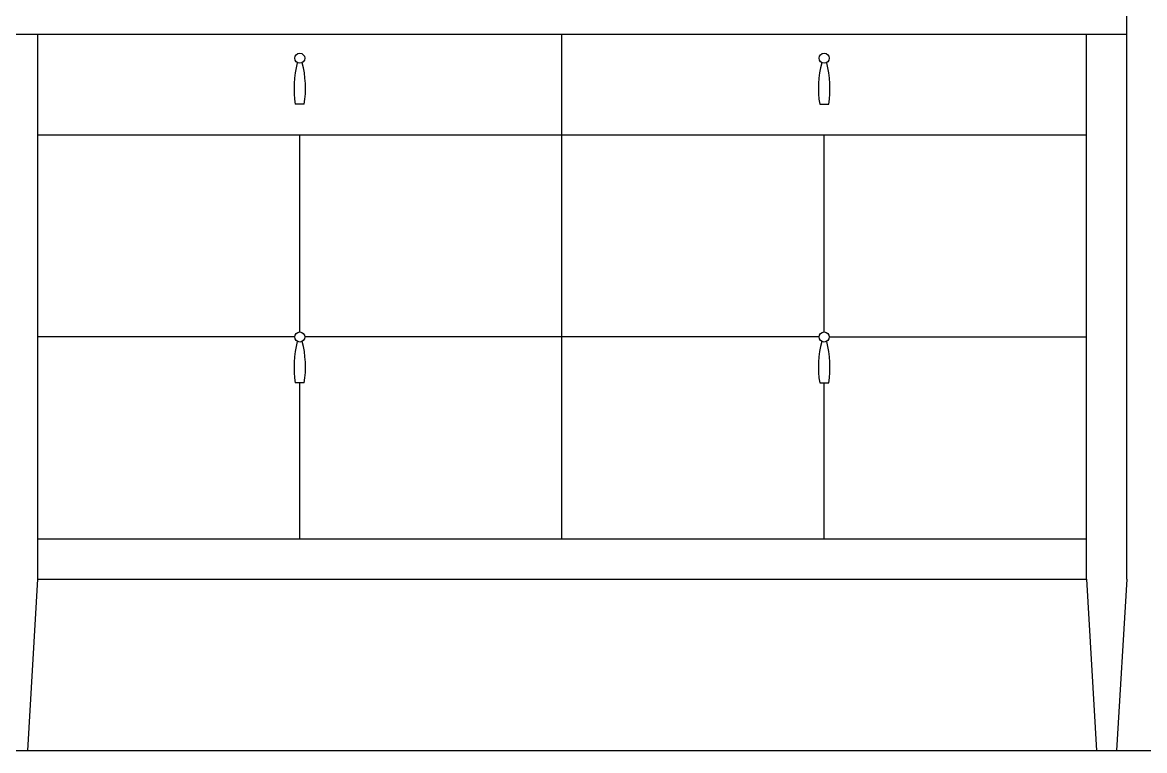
# Model space of a CAD drawing. Header units: inches. Extents: x 6.9 to 49.4, y 11.8 to 36.5.
# Drawn here: x 26.102 to 27.214, y 12.424 to 13.146 of the extents above; entities that cross this region are included whole.
import ezdxf

# ---------------------------------------------------------------- set-up
doc = ezdxf.new("R2010")
doc.units = ezdxf.units.IN
doc.header["$MEASUREMENT"] = 0
doc.layers.add('1', color=1, linetype='Continuous')

msp = doc.modelspace()

# ---------------------------------------------------------------- linework, layer by layer
at = {"layer": '1'}
for p, q in [((27.1966, 12.5939), (27.1966, 13.1739)), ((27.1966, 13.1339), (25.7263, 13.1339)), ((26.1166, 13.1339), (26.1166, 12.5939)), ((26.6366, 12.6339), (26.6366, 13.1339)), ((27.1566, 12.5939), (27.1566, 13.1339)), ((26.3811, 13.0646), (26.3722, 13.0646)), ((26.8922, 13.0646), (26.9011, 13.0646)), ((27.1566, 13.0339), (26.1166, 13.0339)), ((26.3766, 12.8389), (26.3766, 13.0339)), ((26.8966, 12.8389), (26.8966, 13.0339)), ((26.3716, 12.8339), (26.1166, 12.8339)), ((26.8916, 12.8339), (26.3816, 12.8339)), ((26.9016, 12.8339), (27.1566, 12.8339)), ((26.3811, 12.7884), (26.3722, 12.7884)), ((26.3766, 12.6339), (26.3766, 12.7884)), ((26.8922, 12.7884), (26.9011, 12.7884)), ((26.8966, 12.6339), (26.8966, 12.7884)), ((26.1166, 12.6339), (27.1566, 12.6339)), ((26.1166, 12.5939), (26.1066, 12.4239)), ((26.1166, 12.5939), (27.1566, 12.5939)), ((27.1566, 12.5939), (27.1666, 12.4239)), ((27.1966, 12.5939), (27.1866, 12.4239)), ((7.202, 12.4239), (27.5282, 12.4239))]:
    msp.add_line(p, q, dxfattribs=at)
for centre in [(26.3766, 13.1102), (26.8966, 13.1102), (26.3766, 12.8339), (26.8966, 12.8339)]:
    msp.add_circle(centre, 0.005, dxfattribs=at)
for centre, start, end in [((26.4728, 13.0804), 165.5803, 188.93), ((26.2804, 13.0804), 351.07, 14.4201), ((26.9928, 13.0804), 165.5799, 188.93), ((26.8004, 13.0804), 351.07, 14.4197), ((26.4728, 12.8042), 165.5803, 188.93), ((26.2804, 12.8042), 351.07, 14.4201), ((26.9928, 12.8042), 165.5799, 188.93), ((26.8004, 12.8042), 351.07, 14.4197)]:
    msp.add_arc(centre, 0.1019, start, end, dxfattribs=at)

doc.saveas('drawing.dxf')
